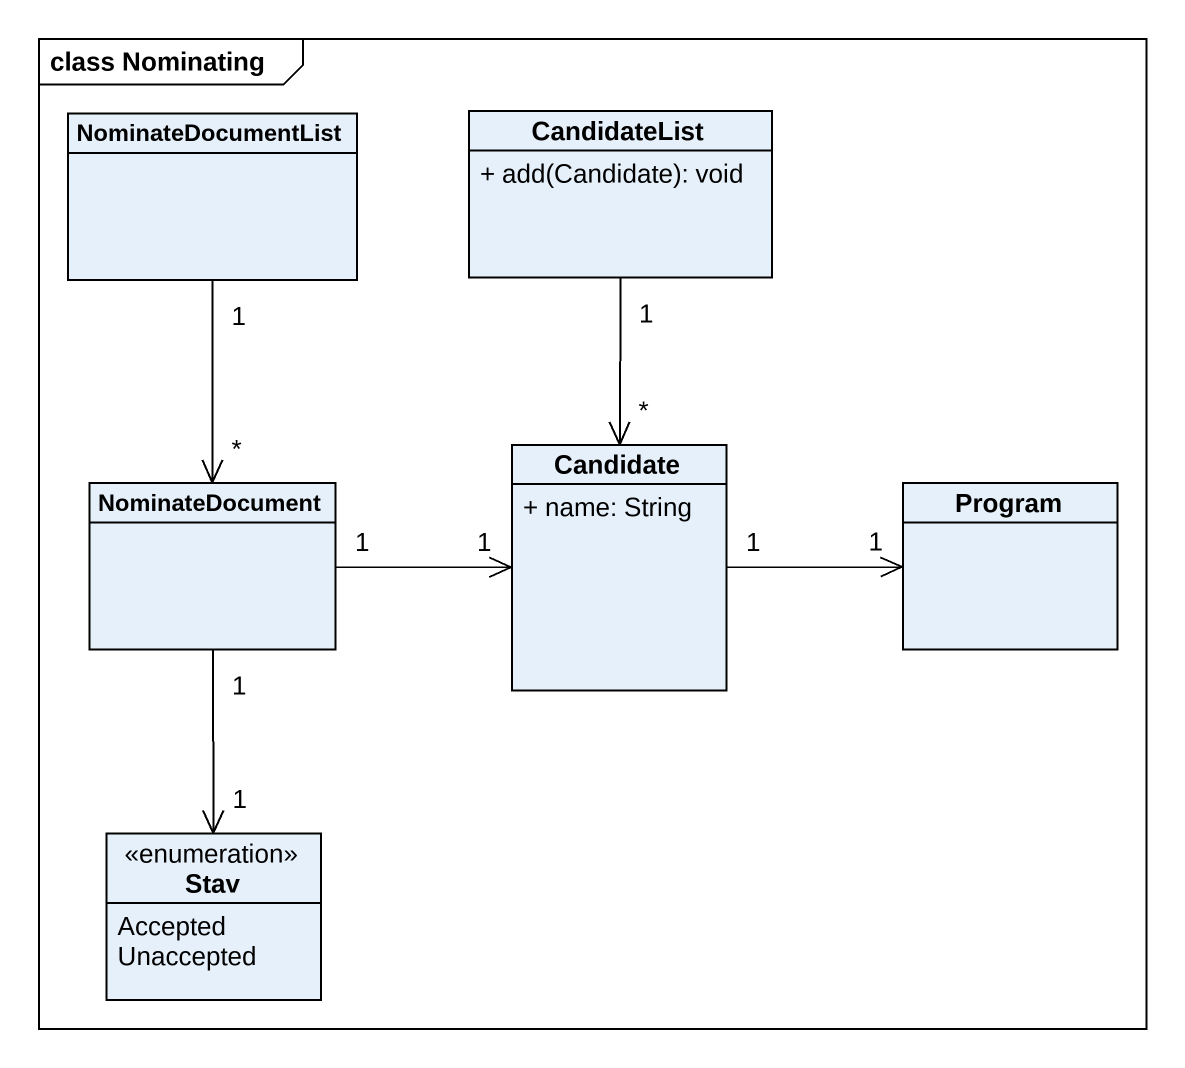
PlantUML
@startuml
mainframe class Nominating
hide circle
hide empty members
skinparam classAttributeIconSize 0
class NominateDocumentList
class CandidateList {
  + add(Candidate): void
}
class Candidate {
  + name: String
}
class NominateDocument
class Program
enum Stav {
  Accepted
  Unaccepted
}
NominateDocumentList "1" --> "*" NominateDocument
CandidateList "1" --> "*" Candidate
Candidate "1" -right-> "1" Program
NominateDocument "1" -right-> "1" Candidate
NominateDocument "1" --> "1" Stav
@enduml
